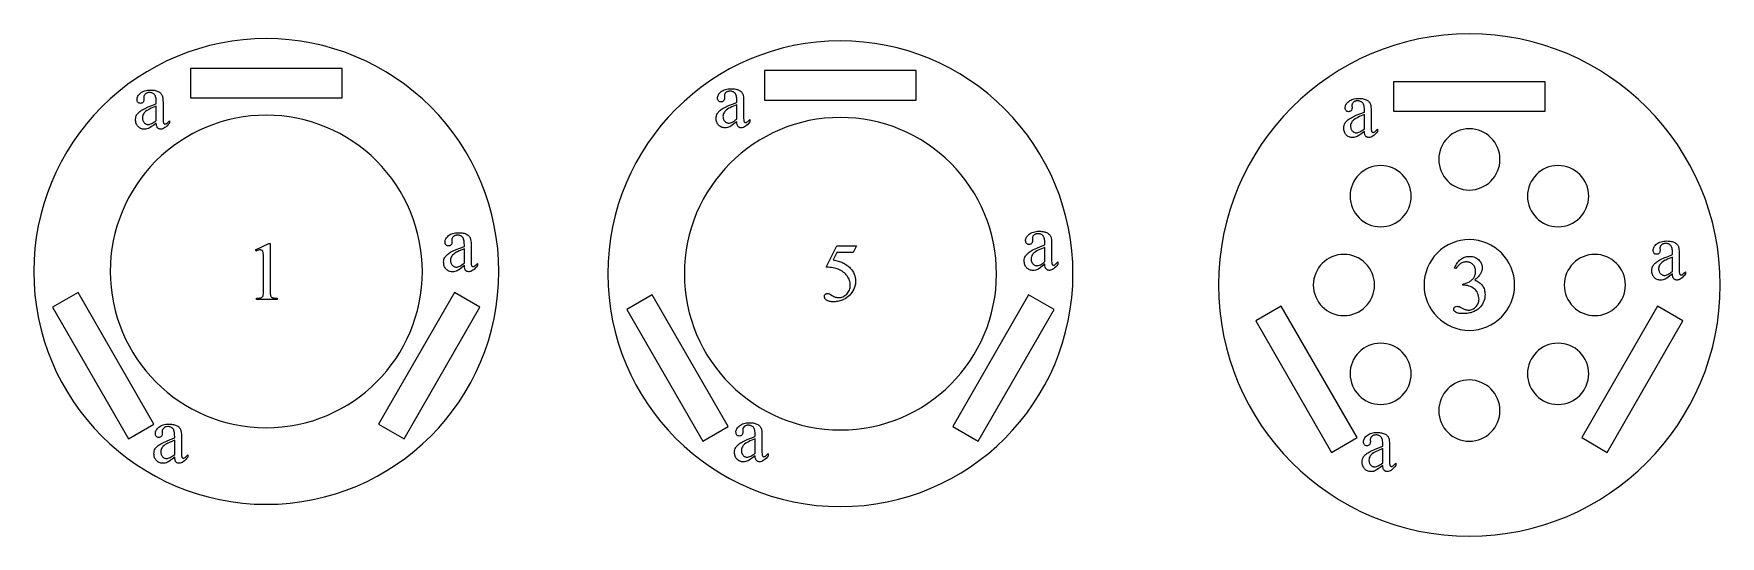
# Model space of a CAD drawing. Extents: x -27 to 581, y 232 to 579.
# Drawn here: x -24.4 to 152, y 231.8 to 284.2 of the extents above; entities that cross this region are included whole.
import ezdxf

# ---------------------------------------------------------------- set-up
doc = ezdxf.new("R2010")
doc.units = 0
doc.header["$MEASUREMENT"] = 0
doc.layers.get('0').update_dxf_attribs({"linetype": 'CONTINUOUS'})

msp = doc.modelspace()

# ---------------------------------------------------------------- linework, layer by layer
at = {"color": 3}
for points in [[(-7.980539, 277.554962), (7.891461, 277.554962), (7.891461, 280.626953), (-7.980539, 280.626953)], [(52.063507, 277.319427), (67.935509, 277.319427), (67.935509, 280.391418), (52.063507, 280.391418)], [(-11.789703, 243.466202), (-19.725704, 257.211731), (-22.386133, 255.675751), (-14.450133, 241.930191)], [(19.636625, 257.211731), (11.700626, 243.466202), (14.361056, 241.930191), (22.297056, 255.675751)], [(48.254345, 243.230652), (40.318344, 256.976196), (37.657913, 255.440216), (45.593914, 241.694656)], [(79.680672, 256.976196), (71.744675, 243.230652), (74.405106, 241.694656), (82.341103, 255.440216)]]:
    msp.add_lwpolyline(points, close=True, dxfattribs=at)
at = {"color": 5}
for points in [[(117.837196, 276.143433), (133.709198, 276.143433), (133.709198, 279.215424), (117.837196, 279.215424)], [(114.02803, 242.054642), (106.092033, 255.800201), (103.431602, 254.264206), (111.367607, 240.518646)], [(145.454361, 255.800201), (137.518356, 242.054642), (140.178787, 240.518646), (148.114792, 254.264206)]]:
    msp.add_lwpolyline(points, close=True, dxfattribs=at)
at = {"color": 18}
for points in [[(-11.543419, 274.913635), (-11.815012, 274.706543), (-12.030852, 274.548309), (-12.190941, 274.438934), (-12.295277, 274.378418), (-12.411826, 274.33194), (-12.532091, 274.298767), (-12.656074, 274.278839), (-12.783772, 274.272217), (-12.882434, 274.27652), (-12.976648, 274.289459), (-13.066417, 274.311035), (-13.151737, 274.341248), (-13.232611, 274.380066), (-13.309038, 274.427521), (-13.381019, 274.483612), (-13.448551, 274.548309), (-13.509779, 274.620056), (-13.562843, 274.697266), (-13.607744, 274.779877), (-13.644481, 274.86795), (-13.673054, 274.961487), (-13.693463, 275.060425), (-13.705709, 275.164856), (-13.70979, 275.274689), (-13.701826, 275.412201), (-13.677932, 275.540161), (-13.638109, 275.658569), (-13.582356, 275.767426), (-13.534801, 275.839111), (-13.479215, 275.909729), (-13.415598, 275.979279), (-13.343949, 276.047791), (-13.264271, 276.115234), (-13.17656, 276.18158), (-13.080819, 276.246887), (-12.977047, 276.311157), (-12.860332, 276.376587), (-12.725764, 276.445496), (-12.403065, 276.593628), (-12.008949, 276.755554), (-11.543419, 276.931335), (-11.543419, 277.084229), (-11.546306, 277.22403), (-11.554967, 277.352386), (-11.569404, 277.46933), (-11.589613, 277.57486), (-11.615598, 277.668976), (-11.647357, 277.751678), (-11.68489, 277.822968), (-11.728197, 277.882813), (-11.777014, 277.933594), (-11.831074, 277.9776), (-11.890377, 278.014832), (-11.954923, 278.045288), (-12.024713, 278.069), (-12.099746, 278.085938), (-12.180022, 278.096069), (-12.265543, 278.099457), (-12.392446, 278.090454), (-12.45072, 278.079163), (-12.505543, 278.063354), (-12.556914, 278.04306), (-12.604835, 278.018219), (-12.649303, 277.988892), (-12.690321, 277.955048), (-12.760941, 277.880188), (-12.788684, 277.840759), (-12.811383, 277.799988), (-12.829038, 277.757935), (-12.841649, 277.714508), (-12.849216, 277.669769), (-12.851737, 277.623718), (-12.843242, 277.37735), (-12.849481, 277.285217), (-12.868197, 277.204254), (-12.899392, 277.13443), (-12.943065, 277.075745), (-12.996826, 277.029297), (-13.058286, 276.996094), (-13.127445, 276.976196), (-13.204304, 276.969543), (-13.279304, 276.97644), (-13.347136, 276.997162), (-13.407799, 277.031677), (-13.461295, 277.079987), (-13.504968, 277.140259), (-13.536162, 277.210632), (-13.554879, 277.291077), (-13.561118, 277.381592), (-13.555277, 277.471985), (-13.537755, 277.560516), (-13.508552, 277.647217), (-13.467667, 277.732025), (-13.4151, 277.815002), (-13.350852, 277.896118), (-13.274923, 277.975342), (-13.187312, 278.052734), (-13.089149, 278.12442), (-12.981561, 278.186554), (-12.864547, 278.239105), (-12.738109, 278.282104), (-12.602246, 278.315582), (-12.456959, 278.339478), (-12.302246, 278.35379), (-12.138109, 278.358582), (-12.011472, 278.355865), (-11.890676, 278.347687), (-11.77572, 278.334106), (-11.666604, 278.315033), (-11.563331, 278.290558), (-11.465897, 278.26062), (-11.374304, 278.22525), (-11.288551, 278.184418), (-11.227954, 278.14917), (-11.171472, 278.109283), (-11.119104, 278.064758), (-11.070852, 278.015564), (-11.026715, 277.961731), (-10.986693, 277.903259), (-10.950786, 277.840149), (-10.918994, 277.7724), (-10.901073, 277.720764), (-10.885543, 277.657166), (-10.861649, 277.494141), (-10.847313, 277.283356), (-10.842534, 277.02478), (-10.842534, 275.703705), (-10.837224, 275.255035), (-10.830586, 275.111542), (-10.821295, 275.021942), (-10.808949, 274.964478), (-10.793153, 274.917358), (-10.773906, 274.880554), (-10.751206, 274.854156), (-10.725852, 274.835571), (-10.69864, 274.822296), (-10.669569, 274.814331), (-10.638639, 274.811676), (-10.574924, 274.819122), (-10.519702, 274.841431), (-10.464746, 274.8815), (-10.389082, 274.946533), (-10.175632, 275.151489), (-10.175632, 274.913635), (-10.293905, 274.764282), (-10.410852, 274.634857), (-10.526472, 274.52536), (-10.640764, 274.43573), (-10.753729, 274.366058), (-10.865366, 274.316284), (-10.975676, 274.286407), (-11.030333, 274.278931), (-11.084658, 274.276459), (-11.183418, 274.285492), (-11.228817, 274.296753), (-11.271561, 274.312561), (-11.311648, 274.332886), (-11.349082, 274.357697), (-11.383862, 274.387024), (-11.415985, 274.420898), (-11.444923, 274.460175), (-11.470144, 274.505829), (-11.491649, 274.557861), (-11.509437, 274.616272), (-11.533861, 274.752197)], [(49.17001, 275.058014), (48.898418, 274.850952), (48.682575, 274.692719), (48.522488, 274.583344), (48.418152, 274.522797), (48.301601, 274.476349), (48.181335, 274.443146), (48.057354, 274.423248), (47.929657, 274.416626), (47.830994, 274.420929), (47.736778, 274.433868), (47.647011, 274.455444), (47.561691, 274.485626), (47.480816, 274.524475), (47.404388, 274.571899), (47.332409, 274.627991), (47.264877, 274.692719), (47.203648, 274.764465), (47.150585, 274.841644), (47.105682, 274.924286), (47.068947, 275.01236), (47.040375, 275.105896), (47.019966, 275.204834), (47.007721, 275.309235), (47.003639, 275.419067), (47.0116, 275.55661), (47.035496, 275.68457), (47.075317, 275.802979), (47.131073, 275.911835), (47.178627, 275.983521), (47.234215, 276.054138), (47.297829, 276.123688), (47.36948, 276.1922), (47.449158, 276.259613), (47.536869, 276.325989), (47.63261, 276.391296), (47.736382, 276.455536), (47.853096, 276.520996), (47.987663, 276.589874), (48.310364, 276.738037), (48.704479, 276.899963), (49.17001, 277.075714), (49.17001, 277.228638), (49.167122, 277.368408), (49.158463, 277.496796), (49.144024, 277.613739), (49.123814, 277.719269), (49.097832, 277.813385), (49.066071, 277.896088), (49.028538, 277.967346), (48.985229, 278.027222), (48.936413, 278.078003), (48.882355, 278.122009), (48.823051, 278.159241), (48.758507, 278.189697), (48.688717, 278.213409), (48.613682, 278.230316), (48.533405, 278.240479), (48.447887, 278.243866), (48.320984, 278.234833), (48.262707, 278.223572), (48.207886, 278.207764), (48.156513, 278.187439), (48.108593, 278.162628), (48.064125, 278.133301), (48.023106, 278.099426), (47.952488, 278.024567), (47.924744, 277.985138), (47.902046, 277.944397), (47.884392, 277.902313), (47.87178, 277.858917), (47.864212, 277.814178), (47.861691, 277.768127), (47.870186, 277.521729), (47.863949, 277.429626), (47.84523, 277.348633), (47.814037, 277.278809), (47.770363, 277.220154), (47.716602, 277.173706), (47.655144, 277.140503), (47.585983, 277.120605), (47.509125, 277.113953), (47.434124, 277.12085), (47.366291, 277.141571), (47.30563, 277.176086), (47.252132, 277.224396), (47.208462, 277.284668), (47.177265, 277.355011), (47.15855, 277.435455), (47.152309, 277.526001), (47.15815, 277.616394), (47.175674, 277.704926), (47.204876, 277.791626), (47.245762, 277.876434), (47.298328, 277.959412), (47.362576, 278.040497), (47.438503, 278.119751), (47.526115, 278.197144), (47.624279, 278.268829), (47.731869, 278.330933), (47.848881, 278.383514), (47.975319, 278.426514), (48.111183, 278.459961), (48.25647, 278.483856), (48.411182, 278.498199), (48.575317, 278.502991), (48.701958, 278.500244), (48.822754, 278.492096), (48.93771, 278.478485), (49.046825, 278.459442), (49.150097, 278.434937), (49.247532, 278.405029), (49.339123, 278.369629), (49.424877, 278.328827), (49.485474, 278.293579), (49.541958, 278.253693), (49.594322, 278.209167), (49.642574, 278.159973), (49.686714, 278.10614), (49.726734, 278.047668), (49.762642, 277.984558), (49.794434, 277.916779), (49.812355, 277.865143), (49.827885, 277.801575), (49.85178, 277.63855), (49.866116, 277.427765), (49.870895, 277.169189), (49.870895, 275.848114), (49.876205, 275.399445), (49.882843, 275.255951), (49.892132, 275.166351), (49.90448, 275.108856), (49.920277, 275.061737), (49.939522, 275.024963), (49.962223, 274.998566), (49.987576, 274.97998), (50.01479, 274.966705), (50.043858, 274.95874), (50.074787, 274.956085), (50.138504, 274.963501), (50.193726, 274.985809), (50.24868, 275.025909), (50.324345, 275.090942), (50.537796, 275.295898), (50.537796, 275.058014), (50.419521, 274.908691), (50.302574, 274.779266), (50.186954, 274.669739), (50.072666, 274.580139), (49.959702, 274.510468), (49.848064, 274.460693), (49.737751, 274.430817), (49.683094, 274.42334), (49.628769, 274.420837), (49.53001, 274.429871), (49.484612, 274.441162), (49.441868, 274.45697), (49.401779, 274.477264), (49.364346, 274.502106), (49.329567, 274.531433), (49.297443, 274.565277), (49.268505, 274.604584), (49.243282, 274.650238), (49.221779, 274.702271), (49.203991, 274.760681), (49.179565, 274.896606)], [(114.801834, 274.043854), (114.530243, 273.836761), (114.3144, 273.678528), (114.154312, 273.569153), (114.049973, 273.508606), (113.933426, 273.462158), (113.813164, 273.428986), (113.689178, 273.409058), (113.561478, 273.402435), (113.462822, 273.406738), (113.368607, 273.419678), (113.278839, 273.441254), (113.19352, 273.471466), (113.11264, 273.510284), (113.036217, 273.557739), (112.964233, 273.613831), (112.896706, 273.678528), (112.835472, 273.750275), (112.78241, 273.827484), (112.737511, 273.910095), (112.700775, 273.998169), (112.672203, 274.091705), (112.651787, 274.190674), (112.639542, 274.295044), (112.63546, 274.404907), (112.643425, 274.542419), (112.66732, 274.67041), (112.707146, 274.788818), (112.762894, 274.897644), (112.810455, 274.96933), (112.866035, 275.039948), (112.929657, 275.109497), (113.001305, 275.178009), (113.080986, 275.245422), (113.168694, 275.311798), (113.264435, 275.377136), (113.36821, 275.441376), (113.484924, 275.506805), (113.619492, 275.575714), (113.942192, 275.723846), (114.336304, 275.885803), (114.801834, 276.061554), (114.801834, 276.214478), (114.79895, 276.354248), (114.790283, 276.482605), (114.775848, 276.599548), (114.755638, 276.705078), (114.729652, 276.799194), (114.697899, 276.881897), (114.660362, 276.953186), (114.617058, 277.013062), (114.568237, 277.063812), (114.514183, 277.107819), (114.45488, 277.145081), (114.390327, 277.175537), (114.320541, 277.199219), (114.245506, 277.216156), (114.16523, 277.226318), (114.079712, 277.229675), (113.952805, 277.220642), (113.894531, 277.209381), (113.839714, 277.193573), (113.788338, 277.173279), (113.740417, 277.148438), (113.695953, 277.11911), (113.65493, 277.085266), (113.584312, 277.010376), (113.556572, 276.970978), (113.533867, 276.930206), (113.516212, 276.888123), (113.503601, 276.844727), (113.49604, 276.799988), (113.493515, 276.753937), (113.502014, 276.507568), (113.495773, 276.415436), (113.477058, 276.334473), (113.445862, 276.264648), (113.402191, 276.205963), (113.348427, 276.159515), (113.286964, 276.126312), (113.217812, 276.106415), (113.140953, 276.099792), (113.065948, 276.106689), (112.998116, 276.12738), (112.937454, 276.161896), (112.883957, 276.210205), (112.840286, 276.270477), (112.80909, 276.34082), (112.790375, 276.421265), (112.784134, 276.51181), (112.789978, 276.602203), (112.807495, 276.690735), (112.8367, 276.777435), (112.877586, 276.862244), (112.930153, 276.945221), (112.9944, 277.026306), (113.070328, 277.10556), (113.157944, 277.182953), (113.256104, 277.254639), (113.363693, 277.316772), (113.480705, 277.369324), (113.607147, 277.412354), (113.743004, 277.445801), (113.888298, 277.469696), (114.043007, 277.484009), (114.207146, 277.4888), (114.333778, 277.486084), (114.454575, 277.477905), (114.569534, 277.464294), (114.67865, 277.445251), (114.781921, 277.420776), (114.879356, 277.390839), (114.970947, 277.355469), (115.056702, 277.314636), (115.117302, 277.279388), (115.173782, 277.239502), (115.226151, 277.194977), (115.274399, 277.145782), (115.318535, 277.09198), (115.358559, 277.033508), (115.39447, 276.970367), (115.426262, 276.902588), (115.444183, 276.850952), (115.459709, 276.787384), (115.483604, 276.62439), (115.49794, 276.413574), (115.502716, 276.154999), (115.502716, 274.833923), (115.508026, 274.385254), (115.514664, 274.24176), (115.523956, 274.152161), (115.536301, 274.094696), (115.552101, 274.047546), (115.57135, 274.010803), (115.594048, 273.984375), (115.6194, 273.96579), (115.646614, 273.952515), (115.675682, 273.94455), (115.706612, 273.941895), (115.770332, 273.949341), (115.825554, 273.971619), (115.880508, 274.011719), (115.956169, 274.076782), (116.169624, 274.281738), (116.169624, 274.043854), (116.051346, 273.894501), (115.934402, 273.765076), (115.818779, 273.655579), (115.704491, 273.565979), (115.591522, 273.496277), (115.479889, 273.446503), (115.369576, 273.416626), (115.314919, 273.40918), (115.260597, 273.406677), (115.161835, 273.41571), (115.11644, 273.427002), (115.073692, 273.44278), (115.033607, 273.463074), (114.99617, 273.487915), (114.961395, 273.517242), (114.929268, 273.551086), (114.90033, 273.590393), (114.875107, 273.636047), (114.853607, 273.68811), (114.835815, 273.74649), (114.811394, 273.882446)], [(-11.543419, 275.189728), (-11.543419, 276.672211), (-12.071206, 276.454498), (-12.249879, 276.373535), (-12.371737, 276.311157), (-12.527578, 276.216644), (-12.659525, 276.119995), (-12.767578, 276.02124), (-12.812644, 275.971069), (-12.851737, 275.920349), (-12.914923, 275.81601), (-12.960056, 275.706909), (-12.987136, 275.593018), (-12.996162, 275.474335), (-12.993308, 275.399506), (-12.984746, 275.327911), (-12.970476, 275.259583), (-12.950499, 275.194519), (-12.924812, 275.13269), (-12.893418, 275.074097), (-12.856317, 275.018799), (-12.813507, 274.966736), (-12.76698, 274.919434), (-12.718728, 274.878448), (-12.668751, 274.84375), (-12.617047, 274.815399), (-12.563618, 274.793335), (-12.508463, 274.777557), (-12.451582, 274.768097), (-12.392976, 274.764954), (-12.309082, 274.771606), (-12.218817, 274.791504), (-12.12218, 274.824677), (-12.019171, 274.871155), (-11.90979, 274.930878), (-11.794038, 275.003906), (-11.671914, 275.090179)], [(49.17001, 275.334137), (49.17001, 276.816589), (48.642223, 276.598907), (48.463551, 276.517944), (48.34169, 276.455536), (48.185852, 276.361023), (48.053902, 276.264404), (47.94585, 276.165649), (47.900784, 276.115448), (47.861691, 276.064758), (47.798504, 275.960419), (47.753372, 275.851288), (47.726292, 275.737396), (47.717266, 275.618713), (47.720119, 275.543884), (47.728683, 275.472321), (47.74295, 275.403992), (47.762928, 275.338898), (47.788616, 275.2771), (47.820011, 275.218506), (47.857113, 275.163208), (47.899921, 275.111115), (47.946449, 275.063843), (47.994701, 275.022858), (48.044678, 274.988159), (48.096382, 274.959778), (48.149811, 274.937744), (48.204964, 274.921967), (48.261845, 274.912506), (48.320454, 274.909363), (48.404346, 274.915985), (48.49461, 274.935913), (48.591248, 274.969086), (48.694256, 275.015564), (48.803638, 275.075287), (48.919392, 275.148285), (49.041515, 275.234558)], [(114.801834, 274.319946), (114.801834, 275.802429), (114.274048, 275.584717), (114.095375, 275.503754), (113.973518, 275.441376), (113.817673, 275.346863), (113.68573, 275.250214), (113.577675, 275.151459), (113.532608, 275.101288), (113.493515, 275.050568), (113.430328, 274.946228), (113.385201, 274.837128), (113.358116, 274.723236), (113.349091, 274.604553), (113.351944, 274.529724), (113.360504, 274.45813), (113.374779, 274.389801), (113.394753, 274.324738), (113.420441, 274.262909), (113.451836, 274.204346), (113.488937, 274.149017), (113.531746, 274.096924), (113.57827, 274.049652), (113.626526, 274.008667), (113.676506, 273.973999), (113.728203, 273.945618), (113.781639, 273.923553), (113.836792, 273.907776), (113.893669, 273.898315), (113.952278, 273.895172), (114.036171, 273.901794), (114.126434, 273.921722), (114.223076, 273.954895), (114.32608, 274.001373), (114.435463, 274.061096), (114.551216, 274.134094), (114.67334, 274.220398)], [(20.669893, 260.020325), (20.3983, 259.813232), (20.182459, 259.655029), (20.022371, 259.545624), (19.918036, 259.485107), (19.801487, 259.43866), (19.681221, 259.405457), (19.557238, 259.385559), (19.429539, 259.378906), (19.330877, 259.38324), (19.236664, 259.396179), (19.146896, 259.417725), (19.061575, 259.447937), (18.980701, 259.486755), (18.904274, 259.53421), (18.832294, 259.590302), (18.764761, 259.655029), (18.703533, 259.726746), (18.650469, 259.803955), (18.605568, 259.886597), (18.568832, 259.97467), (18.540258, 260.068176), (18.51985, 260.167114), (18.507603, 260.271545), (18.503521, 260.381378), (18.511486, 260.518921), (18.535379, 260.646851), (18.575203, 260.765259), (18.630955, 260.874146), (18.678511, 260.945801), (18.734097, 261.016418), (18.797714, 261.085999), (18.869362, 261.15448), (18.949041, 261.221924), (19.036753, 261.288269), (19.132492, 261.353577), (19.236265, 261.417847), (19.35298, 261.483276), (19.487549, 261.552185), (19.810247, 261.700317), (20.204363, 261.862274), (20.669893, 262.038025), (20.669893, 262.190918), (20.667006, 262.330719), (20.658344, 262.459076), (20.643909, 262.57605), (20.623699, 262.68158), (20.597713, 262.775696), (20.565956, 262.858368), (20.528421, 262.929657), (20.485115, 262.989502), (20.436298, 263.040283), (20.382238, 263.08429), (20.322935, 263.121521), (20.258389, 263.152008), (20.188599, 263.17569), (20.113565, 263.192627), (20.033289, 263.202759), (19.947769, 263.206177), (19.820868, 263.197144), (19.762592, 263.185852), (19.707769, 263.170044), (19.656399, 263.14975), (19.608477, 263.124939), (19.564009, 263.095581), (19.522991, 263.061737), (19.452372, 262.986877), (19.424627, 262.947449), (19.401928, 262.906677), (19.384274, 262.864624), (19.371664, 262.821228), (19.364098, 262.776489), (19.361574, 262.730408), (19.37007, 262.484039), (19.363831, 262.391907), (19.345114, 262.310944), (19.313919, 262.241119), (19.270247, 262.182434), (19.216486, 262.135986), (19.155025, 262.102783), (19.085867, 262.082886), (19.009008, 262.076233), (18.934008, 262.08313), (18.866177, 262.103882), (18.805513, 262.138367), (18.752018, 262.186707), (18.708345, 262.246948), (18.677151, 262.317322), (18.658434, 262.397766), (18.652195, 262.488281), (18.658035, 262.578674), (18.675558, 262.667236), (18.704762, 262.753906), (18.745646, 262.838745), (18.798212, 262.921692), (18.862459, 263.002808), (18.938389, 263.082031), (19.025999, 263.159424), (19.124163, 263.23111), (19.231752, 263.293243), (19.348764, 263.345825), (19.475203, 263.388794), (19.611067, 263.422272), (19.756353, 263.446167), (19.911066, 263.46051), (20.075203, 263.465271), (20.201839, 263.462555), (20.322638, 263.454407), (20.437593, 263.440796), (20.546707, 263.421753), (20.649982, 263.397247), (20.747416, 263.36731), (20.839008, 263.33194), (20.924761, 263.291138), (20.985357, 263.255859), (21.04184, 263.216003), (21.094208, 263.171448), (21.14246, 263.122253), (21.186598, 263.06842), (21.22662, 263.009949), (21.262526, 262.946838), (21.294319, 262.879089), (21.312239, 262.827454), (21.32777, 262.763855), (21.351664, 262.60083), (21.365999, 262.390076), (21.370779, 262.13147), (21.370779, 260.810425), (21.376087, 260.361755), (21.382725, 260.218262), (21.392017, 260.128632), (21.404362, 260.071167), (21.420158, 260.024048), (21.439407, 259.987274), (21.462107, 259.960846), (21.487459, 259.942261), (21.514671, 259.928986), (21.543743, 259.921021), (21.574673, 259.918396), (21.63839, 259.925812), (21.693611, 259.94812), (21.748566, 259.98819), (21.82423, 260.053223), (22.037682, 260.258179), (22.037682, 260.020325), (21.919407, 259.870972), (21.80246, 259.741577), (21.68684, 259.63205), (21.572548, 259.54245), (21.459583, 259.472748), (21.347946, 259.422974), (21.237637, 259.393127), (21.18298, 259.38562), (21.128654, 259.383148), (21.029894, 259.392181), (20.984495, 259.403442), (20.941751, 259.41925), (20.901663, 259.439575), (20.864229, 259.464386), (20.829451, 259.493713), (20.797327, 259.527588), (20.768389, 259.566864), (20.743168, 259.612549), (20.721663, 259.664551), (20.703876, 259.722961), (20.679451, 259.858887)], [(81.383324, 260.164734), (81.111725, 259.957642), (80.895889, 259.799408), (80.735802, 259.690033), (80.631462, 259.629517), (80.514915, 259.583038), (80.394646, 259.549866), (80.270668, 259.529938), (80.142967, 259.523315), (80.044304, 259.527618), (79.950089, 259.540558), (79.860321, 259.562134), (79.775002, 259.592346), (79.69413, 259.631165), (79.617699, 259.678619), (79.545723, 259.73468), (79.478188, 259.799408), (79.416962, 259.871155), (79.363899, 259.948364), (79.318993, 260.030975), (79.282257, 260.119049), (79.253685, 260.212585), (79.233276, 260.311523), (79.221031, 260.415955), (79.216949, 260.525787), (79.224915, 260.6633), (79.24881, 260.79126), (79.288628, 260.909668), (79.344383, 261.018524), (79.391937, 261.09021), (79.447525, 261.160828), (79.511139, 261.230377), (79.582794, 261.298889), (79.662468, 261.366333), (79.750183, 261.432678), (79.845924, 261.497986), (79.949692, 261.562256), (80.066406, 261.627686), (80.200974, 261.696594), (80.523674, 261.844727), (80.917793, 262.006653), (81.383324, 262.182434), (81.383324, 262.335327), (81.380432, 262.475098), (81.371773, 262.603485), (81.357338, 262.720428), (81.337128, 262.825958), (81.311142, 262.920074), (81.279381, 263.002777), (81.241852, 263.074036), (81.19854, 263.133911), (81.149727, 263.184692), (81.095665, 263.228699), (81.036362, 263.26593), (80.971817, 263.296387), (80.902031, 263.320099), (80.826996, 263.337036), (80.746719, 263.347168), (80.661194, 263.350555), (80.534294, 263.341553), (80.476021, 263.330261), (80.421196, 263.314453), (80.369827, 263.294128), (80.321907, 263.269318), (80.277435, 263.23999), (80.23642, 263.206116), (80.165802, 263.131287), (80.138054, 263.091858), (80.115356, 263.051086), (80.097702, 263.009033), (80.085091, 262.965607), (80.077522, 262.920868), (80.075005, 262.874817), (80.083496, 262.628418), (80.077263, 262.536316), (80.05854, 262.455322), (80.027351, 262.385498), (79.983673, 262.326843), (79.929916, 262.280396), (79.868454, 262.247192), (79.799294, 262.227295), (79.722435, 262.220642), (79.647438, 262.227539), (79.579605, 262.24826), (79.518944, 262.282776), (79.465446, 262.331085), (79.421776, 262.391357), (79.390579, 262.461731), (79.371864, 262.542175), (79.365623, 262.63269), (79.37146, 262.723083), (79.388985, 262.811646), (79.41819, 262.898315), (79.459076, 262.983124), (79.511642, 263.066101), (79.57589, 263.147217), (79.651817, 263.22644), (79.739426, 263.303833), (79.837593, 263.375519), (79.945183, 263.437622), (80.062195, 263.490204), (80.188629, 263.533203), (80.324493, 263.56665), (80.46978, 263.590576), (80.624496, 263.604919), (80.788628, 263.60968), (80.915268, 263.606934), (81.036064, 263.598785), (81.151024, 263.585205), (81.260139, 263.566132), (81.363411, 263.541626), (81.460846, 263.511719), (81.552437, 263.476318), (81.638191, 263.435516), (81.698784, 263.400269), (81.755272, 263.360382), (81.807632, 263.315857), (81.855888, 263.266663), (81.900024, 263.21283), (81.940048, 263.154358), (81.975952, 263.091248), (82.007744, 263.023499), (82.025665, 262.971863), (82.041199, 262.908264), (82.065094, 262.745239), (82.07943, 262.534454), (82.084206, 262.275879), (82.084206, 260.954803), (82.089516, 260.506134), (82.096153, 260.36264), (82.105446, 260.273041), (82.11779, 260.215576), (82.133591, 260.168457), (82.152832, 260.131653), (82.175537, 260.105255), (82.20089, 260.08667), (82.228104, 260.073395), (82.257172, 260.06543), (82.288101, 260.062775), (82.351814, 260.07019), (82.407036, 260.092529), (82.46199, 260.132599), (82.537659, 260.197632), (82.751106, 260.402588), (82.751106, 260.164734), (82.632835, 260.015381), (82.515884, 259.885956), (82.400269, 259.776428), (82.28598, 259.686829), (82.173012, 259.617157), (82.061371, 259.567383), (81.951065, 259.537506), (81.896408, 259.530029), (81.842079, 259.527557), (81.743324, 259.53656), (81.697922, 259.547852), (81.655182, 259.56366), (81.615089, 259.583984), (81.57766, 259.608795), (81.542877, 259.638123), (81.510757, 259.671997), (81.481819, 259.711273), (81.456596, 259.756927), (81.435089, 259.80896), (81.417305, 259.867371), (81.392876, 260.003296)], [(-1.178698, 261.666565), (0.223072, 262.350464), (0.363249, 262.350464), (0.363249, 257.486725), (0.365771, 257.267426), (0.373337, 257.093811), (0.385948, 256.96582), (0.403603, 256.883545), (0.429222, 256.827515), (0.465727, 256.778412), (0.513116, 256.736206), (0.57139, 256.700867), (0.651567, 256.672485), (0.764665, 256.65097), (0.910682, 256.636353), (1.089621, 256.628662), (1.089621, 256.471497), (-1.076751, 256.471497), (-1.076751, 256.628662), (-0.89091, 256.63623), (-0.741176, 256.650452), (-0.627548, 256.671265), (-0.550025, 256.698761), (-0.49507, 256.732208), (-0.449141, 256.770966), (-0.412238, 256.815063), (-0.384362, 256.864441), (-0.363919, 256.942322), (-0.349318, 257.072021), (-0.340556, 257.253479), (-0.337636, 257.486725), (-0.337636, 260.5961), (-0.340291, 260.882294), (-0.348256, 261.112213), (-0.36153, 261.285828), (-0.380114, 261.403198), (-0.398034, 261.466614), (-0.422061, 261.521057), (-0.452194, 261.566467), (-0.488433, 261.602844), (-0.529716, 261.630707), (-0.574981, 261.650635), (-0.624229, 261.662567), (-0.677459, 261.666565), (-0.763742, 261.658325), (-0.865424, 261.633606), (-0.982503, 261.592468), (-1.114981, 261.534851)], [(20.669893, 260.296448), (20.669893, 261.7789), (20.142105, 261.561218), (19.963432, 261.480225), (19.841576, 261.417847), (19.685734, 261.323334), (19.553787, 261.226685), (19.445734, 261.12793), (19.400667, 261.077759), (19.361574, 261.027039), (19.298389, 260.922729), (19.253256, 260.813599), (19.226177, 260.699707), (19.21715, 260.581024), (19.220003, 260.506195), (19.228565, 260.434631), (19.242836, 260.366272), (19.262814, 260.301208), (19.2885, 260.23938), (19.319893, 260.180786), (19.356995, 260.125488), (19.399805, 260.073425), (19.446331, 260.026123), (19.494583, 259.985138), (19.544561, 259.95047), (19.596266, 259.922089), (19.649694, 259.900024), (19.704849, 259.884277), (19.76173, 259.874817), (19.820335, 259.871643), (19.90423, 259.878296), (19.994495, 259.898193), (20.091133, 259.931396), (20.194141, 259.977844), (20.303522, 260.037598), (20.419273, 260.110596), (20.541397, 260.196869)], [(61.679508, 262.106415), (61.348179, 261.384277), (59.615082, 261.384277), (59.23703, 260.611206), (59.511147, 260.56189), (59.770657, 260.496765), (59.894939, 260.458282), (60.015572, 260.415863), (60.132549, 260.369476), (60.24588, 260.319153), (60.35556, 260.264893), (60.461586, 260.206665), (60.563965, 260.14447), (60.662693, 260.078369), (60.757771, 260.008301), (60.849197, 259.934265), (60.936974, 259.856293), (61.021099, 259.774353), (61.153511, 259.62677), (61.268269, 259.472778), (61.365372, 259.312439), (61.444817, 259.145691), (61.506611, 258.972595), (61.550747, 258.793152), (61.577229, 258.6073), (61.586056, 258.4151), (61.583168, 258.302521), (61.574509, 258.192078), (61.560074, 258.08374), (61.539864, 257.977539), (61.513878, 257.873474), (61.482121, 257.771545), (61.444584, 257.671722), (61.401279, 257.574036), (61.302914, 257.387909), (61.192604, 257.216125), (61.070347, 257.058716), (60.936146, 256.915619), (60.791985, 256.786316), (60.639862, 256.670288), (60.479774, 256.567566), (60.311722, 256.478088), (60.189198, 256.42334), (60.06588, 256.375885), (59.941765, 256.335724), (59.816853, 256.302856), (59.691147, 256.277313), (59.56464, 256.259064), (59.43734, 256.248108), (59.309242, 256.244446), (59.184097, 256.247223), (59.067783, 256.255493), (58.960293, 256.269257), (58.861633, 256.288513), (58.771797, 256.313324), (58.690792, 256.343628), (58.61861, 256.379425), (58.55526, 256.420746), (58.500008, 256.465393), (58.452118, 256.511139), (58.411598, 256.558044), (58.378445, 256.606079), (58.352661, 256.655212), (58.334244, 256.705475), (58.323193, 256.756897), (58.319508, 256.809418), (58.325615, 256.867157), (58.343933, 256.921448), (58.374462, 256.97229), (58.417206, 257.019684), (58.469242, 257.059631), (58.527649, 257.088196), (58.59243, 257.105286), (58.663578, 257.111023), (58.76712, 257.102539), (58.813713, 257.091919), (58.856853, 257.077026), (58.968887, 257.016479), (59.139332, 256.902893), (59.219109, 256.851105), (59.299152, 256.806213), (59.379463, 256.76825), (59.460037, 256.737213), (59.540878, 256.713043), (59.621986, 256.695801), (59.703358, 256.685425), (59.784996, 256.682007), (59.907352, 256.687866), (60.025925, 256.705475), (60.140713, 256.734863), (60.25172, 256.77597), (60.358944, 256.828827), (60.462383, 256.893433), (60.562042, 256.969788), (60.657913, 257.057922), (60.746025, 257.154449), (60.822384, 257.256104), (60.886997, 257.362854), (60.939861, 257.474731), (60.98098, 257.591705), (61.010349, 257.713806), (61.027969, 257.841003), (61.033844, 257.973328), (61.028603, 258.102844), (61.012871, 258.230164), (60.986652, 258.355316), (60.949951, 258.478271), (60.90276, 258.59903), (60.845081, 258.71759), (60.77692, 258.833984), (60.698269, 258.948181), (60.610394, 259.058044), (60.514553, 259.161499), (60.410748, 259.258484), (60.298977, 259.34906), (60.179241, 259.433197), (60.051544, 259.510864), (59.915878, 259.582123), (59.772251, 259.646942), (59.651257, 259.6922), (59.519772, 259.732422), (59.377804, 259.767609), (59.225349, 259.797729), (59.062405, 259.822815), (58.888977, 259.842865), (58.705063, 259.857849), (58.510658, 259.867828), (59.615082, 262.106415)], [(81.383324, 260.440826), (81.383324, 261.923309), (80.855537, 261.705627), (80.676865, 261.624634), (80.555, 261.562256), (80.399162, 261.467712), (80.267212, 261.371094), (80.159164, 261.272339), (80.114098, 261.222168), (80.075005, 261.171448), (80.011818, 261.067108), (79.966682, 260.958008), (79.939606, 260.844116), (79.93058, 260.725433), (79.933434, 260.650574), (79.941994, 260.57901), (79.956261, 260.510681), (79.976242, 260.445618), (80.00193, 260.383789), (80.033325, 260.325195), (80.070427, 260.269897), (80.113235, 260.217834), (80.15976, 260.170532), (80.208015, 260.129547), (80.257988, 260.094849), (80.309692, 260.066467), (80.363121, 260.044434), (80.418274, 260.028656), (80.475159, 260.019196), (80.533768, 260.016052), (80.617661, 260.022705), (80.707924, 260.042603), (80.804558, 260.075775), (80.90757, 260.122253), (81.016953, 260.181976), (81.132706, 260.255005), (81.254829, 260.341248)], [(147.015152, 259.150543), (146.743561, 258.943481), (146.52771, 258.785217), (146.36763, 258.675842), (146.26329, 258.615326), (146.146744, 258.568848), (146.026474, 258.535675), (145.902496, 258.515747), (145.774796, 258.509125), (145.676132, 258.513428), (145.581909, 258.526367), (145.492142, 258.547974), (145.40683, 258.578156), (145.325958, 258.616974), (145.249527, 258.664429), (145.177551, 258.72052), (145.110016, 258.785217), (145.048782, 258.856995), (144.995728, 258.934174), (144.950821, 259.016785), (144.914078, 259.104858), (144.885513, 259.198395), (144.865097, 259.297363), (144.852859, 259.401764), (144.84877, 259.511597), (144.856735, 259.649109), (144.88063, 259.7771), (144.920456, 259.895508), (144.976212, 260.004333), (145.023758, 260.07605), (145.079346, 260.146667), (145.142975, 260.216187), (145.214615, 260.284698), (145.294296, 260.352112), (145.382004, 260.418518), (145.477753, 260.483826), (145.581512, 260.548065), (145.698227, 260.613525), (145.832794, 260.682404), (146.155502, 260.830536), (146.549622, 260.992493), (147.015152, 261.168243), (147.015152, 261.321167), (147.012253, 261.460938), (147.003601, 261.589294), (146.989166, 261.706238), (146.968948, 261.811768), (146.942963, 261.905884), (146.911209, 261.988586), (146.873672, 262.059875), (146.830368, 262.119751), (146.781555, 262.170532), (146.727493, 262.214539), (146.668182, 262.25177), (146.603638, 262.282227), (146.533859, 262.305908), (146.458817, 262.322845), (146.37854, 262.333008), (146.29303, 262.336365), (146.166122, 262.327362), (146.107849, 262.316071), (146.053024, 262.300293), (146.001648, 262.279968), (145.953735, 262.255127), (145.909256, 262.2258), (145.86824, 262.191956), (145.797623, 262.117096), (145.769882, 262.077667), (145.747177, 262.036926), (145.729523, 261.994812), (145.716919, 261.951416), (145.709351, 261.906677), (145.706833, 261.860626), (145.715317, 261.614258), (145.709091, 261.522156), (145.690369, 261.441162), (145.65918, 261.371338), (145.615494, 261.312683), (145.561737, 261.266205), (145.500275, 261.233032), (145.431122, 261.213104), (145.354263, 261.206482), (145.279266, 261.213379), (145.211426, 261.23407), (145.150772, 261.268616), (145.097275, 261.316895), (145.053604, 261.377197), (145.0224, 261.44751), (145.003693, 261.527954), (144.997452, 261.6185), (145.003281, 261.708923), (145.020813, 261.797424), (145.050018, 261.884125), (145.090897, 261.968933), (145.143463, 262.05191), (145.207718, 262.133026), (145.283646, 262.21228), (145.371246, 262.289673), (145.469421, 262.361328), (145.577011, 262.423462), (145.694016, 262.476013), (145.82045, 262.519043), (145.956314, 262.55249), (146.101608, 262.576385), (146.256317, 262.590698), (146.420456, 262.59549), (146.547089, 262.592773), (146.667892, 262.584595), (146.782852, 262.570984), (146.891968, 262.551941), (146.995239, 262.527466), (147.092667, 262.497528), (147.184265, 262.462158), (147.27002, 262.421326), (147.330612, 262.386108), (147.3871, 262.346191), (147.439468, 262.301666), (147.487717, 262.252502), (147.531845, 262.198669), (147.571869, 262.140198), (147.607773, 262.077087), (147.639572, 262.009308), (147.657486, 261.957672), (147.673019, 261.894073), (147.696915, 261.731079), (147.711258, 261.520264), (147.716034, 261.261688), (147.716034, 259.940613), (147.721344, 259.491943), (147.727982, 259.34845), (147.737274, 259.25885), (147.749619, 259.201385), (147.765411, 259.154236), (147.784653, 259.117493), (147.807358, 259.091064), (147.832718, 259.07251), (147.859924, 259.059204), (147.888992, 259.05127), (147.919922, 259.048584), (147.983643, 259.05603), (148.038864, 259.078308), (148.093826, 259.118408), (148.169479, 259.183472), (148.382935, 259.388428), (148.382935, 259.150543), (148.264664, 259.001221), (148.14772, 258.871765), (148.032089, 258.762268), (147.917801, 258.672668), (147.80484, 258.602966), (147.693207, 258.553192), (147.582886, 258.523315), (147.528229, 258.515869), (147.473907, 258.513367), (147.375153, 258.5224), (147.329742, 258.533691), (147.287003, 258.5495), (147.246918, 258.569794), (147.209488, 258.594604), (147.174698, 258.623962), (147.142578, 258.657776), (147.113647, 258.697083), (147.088425, 258.742737), (147.06691, 258.7948), (147.049133, 258.85321), (147.024704, 258.989136)], [(124.224876, 259.774994), (124.288498, 259.916321), (124.356163, 260.049377), (124.427879, 260.174133), (124.503639, 260.290588), (124.58345, 260.398743), (124.667313, 260.498596), (124.755226, 260.590149), (124.847183, 260.673401), (124.944054, 260.747559), (125.046692, 260.811859), (125.155113, 260.866241), (125.269302, 260.910767), (125.389275, 260.945374), (125.515015, 260.970093), (125.64653, 260.984924), (125.783821, 260.989868), (125.951874, 260.982849), (126.109833, 260.961731), (126.257713, 260.926544), (126.3955, 260.877319), (126.523201, 260.813965), (126.640808, 260.736572), (126.748329, 260.645142), (126.845764, 260.539612), (126.911476, 260.454956), (126.968422, 260.368896), (127.016609, 260.281342), (127.05603, 260.192322), (127.086693, 260.101868), (127.108597, 260.009949), (127.121735, 259.916565), (127.126122, 259.821716), (127.123032, 259.742981), (127.113777, 259.663879), (127.098343, 259.584473), (127.076736, 259.50473), (127.048965, 259.424652), (127.015015, 259.344238), (126.974892, 259.263489), (126.928596, 259.182434), (126.876129, 259.101013), (126.81749, 259.019287), (126.681694, 258.854797), (126.52121, 258.689026), (126.336029, 258.521912), (126.464722, 258.467072), (126.58532, 258.406677), (126.697823, 258.340698), (126.802223, 258.269165), (126.898529, 258.192017), (126.98674, 258.109314), (127.066849, 258.021057), (127.138863, 257.927216), (127.202576, 257.82843), (127.257797, 257.725433), (127.304527, 257.618164), (127.342758, 257.506683), (127.37249, 257.39093), (127.39373, 257.270935), (127.406471, 257.146667), (127.410721, 257.018188), (127.40329, 256.834412), (127.380989, 256.65686), (127.343819, 256.485535), (127.291786, 256.320496), (127.224876, 256.161652), (127.143112, 256.009064), (127.046471, 255.862717), (126.934967, 255.72261), (126.85527, 255.636185), (126.771233, 255.555344), (126.682838, 255.480087), (126.590103, 255.4104), (126.493019, 255.346283), (126.391586, 255.287735), (126.285805, 255.234772), (126.175674, 255.187393), (126.061203, 255.145569), (125.942383, 255.109329), (125.819214, 255.078674), (125.691696, 255.053574), (125.55983, 255.034073), (125.423622, 255.020126), (125.283058, 255.011765), (125.138153, 255.008972), (124.998474, 255.01123), (124.870415, 255.018005), (124.75396, 255.029282), (124.649124, 255.04509), (124.555908, 255.065399), (124.474304, 255.090225), (124.404312, 255.119553), (124.34594, 255.153397), (124.253952, 255.226944), (124.217812, 255.264709), (124.18824, 255.303131), (124.165245, 255.342224), (124.148819, 255.381989), (124.138962, 255.422409), (124.135674, 255.463486), (124.141914, 255.523224), (124.160629, 255.579239), (124.191826, 255.631546), (124.235497, 255.68013), (124.287933, 255.721008), (124.345413, 255.750214), (124.407936, 255.767746), (124.475502, 255.773575), (124.582756, 255.765091), (124.692139, 255.739594), (124.810013, 255.690216), (125.019218, 255.584549), (125.234795, 255.477829), (125.31311, 255.444778), (125.37178, 255.425262), (125.451691, 255.404816), (125.534264, 255.390213), (125.619484, 255.381454), (125.707359, 255.37854), (125.813919, 255.383774), (125.916962, 255.399506), (126.016487, 255.42572), (126.112488, 255.462433), (126.204979, 255.509628), (126.293953, 255.567291), (126.379402, 255.635468), (126.461342, 255.714111), (126.536507, 255.799927), (126.601646, 255.889603), (126.656769, 255.983124), (126.701874, 256.080505), (126.736946, 256.181702), (126.762001, 256.286774), (126.777039, 256.395691), (126.782051, 256.508453), (126.772758, 256.675171), (126.744881, 256.839783), (126.698418, 257.002258), (126.633377, 257.162598), (126.576828, 257.274384), (126.517624, 257.371826), (126.455765, 257.454895), (126.391251, 257.523682), (126.291428, 257.606628), (126.174614, 257.685608), (126.04081, 257.76062), (125.890015, 257.831635), (125.729927, 257.892029), (125.568245, 257.935181), (125.404968, 257.96106), (125.240105, 257.969666), (125.104172, 257.969666), (125.104172, 258.097107), (125.188103, 258.110199), (125.272095, 258.128174), (125.440277, 258.178894), (125.608727, 258.249268), (125.777443, 258.339233), (125.858986, 258.390411), (125.934746, 258.444092), (126.004738, 258.500336), (126.068954, 258.559082), (126.127388, 258.620331), (126.180054, 258.684113), (126.226952, 258.750427), (126.268066, 258.819244), (126.303909, 258.890198), (126.334969, 258.962891), (126.361252, 259.037292), (126.382759, 259.113403), (126.399483, 259.191254), (126.41143, 259.270844), (126.418594, 259.352142), (126.42099, 259.435181), (126.416702, 259.541931), (126.403862, 259.643433), (126.382454, 259.739716), (126.352493, 259.83075), (126.313965, 259.916534), (126.266869, 259.99707), (126.21122, 260.072388), (126.147003, 260.142426), (126.076416, 260.205627), (126.001648, 260.260437), (125.922699, 260.306793), (125.839569, 260.344727), (125.752258, 260.374237), (125.660767, 260.395325), (125.565086, 260.407959), (125.465233, 260.41217), (125.383781, 260.409424), (125.304016, 260.401154), (125.225945, 260.38739), (125.149567, 260.368103), (125.074883, 260.343323), (125.001892, 260.312988), (124.930595, 260.277191), (124.860985, 260.235901), (124.793068, 260.189056), (124.726852, 260.136719), (124.662315, 260.078857), (124.59948, 260.015533), (124.538338, 259.946655), (124.478882, 259.872314), (124.365059, 259.707031)], [(147.015152, 259.426636), (147.015152, 260.909119), (146.487366, 260.691406), (146.308685, 260.610474), (146.186829, 260.548065), (146.030991, 260.453552), (145.899048, 260.356934), (145.790985, 260.258148), (145.745926, 260.207977), (145.706833, 260.157288), (145.643646, 260.052917), (145.598511, 259.943817), (145.571426, 259.829926), (145.562408, 259.711243), (145.565262, 259.636414), (145.573822, 259.564819), (145.588089, 259.496521), (145.608063, 259.431427), (145.633759, 259.369598), (145.665146, 259.311035), (145.702255, 259.255707), (145.745056, 259.203644), (145.79158, 259.156342), (145.839844, 259.115356), (145.889816, 259.080688), (145.941513, 259.052307), (145.994949, 259.030243), (146.05011, 259.014465), (146.106979, 259.005005), (146.165588, 259.001862), (146.249481, 259.008484), (146.339752, 259.028412), (146.436386, 259.061584), (146.539398, 259.108063), (146.648773, 259.167786), (146.764526, 259.240784), (146.886658, 259.327087)], [(-9.623332, 240.02124), (-9.894925, 239.814163), (-10.110765, 239.65593), (-10.270854, 239.546555), (-10.375191, 239.486023), (-10.491739, 239.43956), (-10.612004, 239.406372), (-10.735987, 239.386459), (-10.863686, 239.379822), (-10.962347, 239.38414), (-11.056562, 239.397079), (-11.14633, 239.418655), (-11.23165, 239.448853), (-11.312525, 239.487671), (-11.388951, 239.535126), (-11.460932, 239.591217), (-11.528464, 239.65593), (-11.589693, 239.727676), (-11.642756, 239.804871), (-11.687657, 239.887497), (-11.724394, 239.975571), (-11.752967, 240.069092), (-11.773376, 240.16806), (-11.785622, 240.272461), (-11.789703, 240.382294), (-11.781739, 240.519821), (-11.757845, 240.647781), (-11.718022, 240.76619), (-11.66227, 240.875046), (-11.614715, 240.946732), (-11.559129, 241.017349), (-11.495511, 241.086899), (-11.423863, 241.155396), (-11.344184, 241.222824), (-11.256474, 241.2892), (-11.160732, 241.354507), (-11.05696, 241.418762), (-10.940246, 241.484207), (-10.805677, 241.553101), (-10.482978, 241.701233), (-10.088863, 241.86319), (-9.623332, 242.03894), (-9.623332, 242.191864), (-9.626219, 242.331635), (-9.634881, 242.460007), (-9.649317, 242.57695), (-9.669527, 242.68248), (-9.695511, 242.776596), (-9.72727, 242.859299), (-9.764803, 242.930573), (-9.808111, 242.990448), (-9.856927, 243.041214), (-9.910987, 243.08522), (-9.97029, 243.122452), (-10.034837, 243.152924), (-10.104627, 243.17662), (-10.17966, 243.193542), (-10.259936, 243.20369), (-10.345456, 243.207077), (-10.472359, 243.198059), (-10.530633, 243.186768), (-10.585456, 243.170975), (-10.636827, 243.150665), (-10.684748, 243.125839), (-10.729217, 243.096497), (-10.770235, 243.062653), (-10.840854, 242.987793), (-10.868597, 242.948364), (-10.891296, 242.907608), (-10.908952, 242.865524), (-10.921562, 242.822128), (-10.929129, 242.77739), (-10.93165, 242.731323), (-10.923155, 242.484955), (-10.929394, 242.392838), (-10.948111, 242.311859), (-10.979305, 242.242035), (-11.022978, 242.183365), (-11.076739, 242.136902), (-11.138199, 242.103714), (-11.207358, 242.083801), (-11.284217, 242.077164), (-11.359217, 242.084076), (-11.427049, 242.104782), (-11.487713, 242.139297), (-11.541208, 242.187607), (-11.584881, 242.247879), (-11.616076, 242.318237), (-11.634792, 242.398666), (-11.641031, 242.489197), (-11.63519, 242.579605), (-11.617668, 242.668137), (-11.588465, 242.754822), (-11.54758, 242.839645), (-11.495013, 242.922607), (-11.430765, 243.003723), (-11.354836, 243.082962), (-11.267226, 243.160355), (-11.169062, 243.23204), (-11.061474, 243.294159), (-10.94446, 243.346725), (-10.818023, 243.38974), (-10.682159, 243.423187), (-10.536872, 243.447083), (-10.382159, 243.461411), (-10.218022, 243.466202), (-10.091385, 243.46347), (-9.970589, 243.455307), (-9.855633, 243.441696), (-9.746518, 243.422653), (-9.643244, 243.398163), (-9.54581, 243.368225), (-9.454217, 243.332855), (-9.368464, 243.292038), (-9.307867, 243.25679), (-9.251385, 243.216904), (-9.199018, 243.172363), (-9.150765, 243.123184), (-9.106628, 243.069351), (-9.066607, 243.01088), (-9.0307, 242.947769), (-8.998907, 242.880005), (-8.980987, 242.828369), (-8.965456, 242.764786), (-8.941562, 242.601776), (-8.927226, 242.390976), (-8.922447, 242.132385), (-8.922447, 240.811325), (-8.917137, 240.362656), (-8.910501, 240.219162), (-8.901208, 240.129562), (-8.888863, 240.072083), (-8.873067, 240.024948), (-8.853819, 239.98819), (-8.83112, 239.961777), (-8.805765, 239.943192), (-8.778553, 239.929916), (-8.749482, 239.921951), (-8.718554, 239.919296), (-8.654837, 239.926727), (-8.599615, 239.94902), (-8.54466, 239.98912), (-8.468996, 240.054153), (-8.255545, 240.259109), (-8.255545, 240.02124), (-8.373818, 239.871902), (-8.490766, 239.742477), (-8.606385, 239.632965), (-8.720677, 239.543365), (-8.833642, 239.473679), (-8.945279, 239.423889), (-9.055589, 239.394028), (-9.110246, 239.386566), (-9.164571, 239.384064), (-9.263332, 239.393097), (-9.30873, 239.404373), (-9.351474, 239.420181), (-9.391562, 239.440491), (-9.428996, 239.465317), (-9.463775, 239.494644), (-9.495898, 239.528488), (-9.524837, 239.567795), (-9.550057, 239.613449), (-9.571562, 239.665482), (-9.58935, 239.723892), (-9.613774, 239.859818)], [(51.090096, 240.165634), (50.818504, 239.958557), (50.602661, 239.800323), (50.442574, 239.690948), (50.338238, 239.630417), (50.221687, 239.583954), (50.101425, 239.550766), (49.97744, 239.530853), (49.849743, 239.524216), (49.75108, 239.528534), (49.656864, 239.541473), (49.567097, 239.563049), (49.481777, 239.593246), (49.400902, 239.63208), (49.324478, 239.679535), (49.252495, 239.735611), (49.184963, 239.800323), (49.123737, 239.87207), (49.070671, 239.949265), (49.025772, 240.031906), (48.989033, 240.11998), (48.960461, 240.213486), (48.940052, 240.312454), (48.927807, 240.416855), (48.923725, 240.526703), (48.93169, 240.664215), (48.955582, 240.792191), (48.995407, 240.910599), (49.051159, 241.01944), (49.098713, 241.091125), (49.154301, 241.161743), (49.217918, 241.231308), (49.289566, 241.299805), (49.369244, 241.367233), (49.456955, 241.433609), (49.552696, 241.498917), (49.656467, 241.563156), (49.773182, 241.628601), (49.907749, 241.697495), (50.23045, 241.845642), (50.624565, 242.007584), (51.090096, 242.183334), (51.090096, 242.336258), (51.087208, 242.476044), (51.078548, 242.604401), (51.06411, 242.721344), (51.0439, 242.826874), (51.017918, 242.92099), (50.986156, 243.003693), (50.948624, 243.074982), (50.905319, 243.134842), (50.856503, 243.185623), (50.802441, 243.229614), (50.743137, 243.266861), (50.678593, 243.297318), (50.608803, 243.321014), (50.533768, 243.337936), (50.453491, 243.348099), (50.367973, 243.351486), (50.24107, 243.342453), (50.182796, 243.331177), (50.127972, 243.315369), (50.076599, 243.295059), (50.028679, 243.270233), (49.984211, 243.240906), (49.943195, 243.207062), (49.872574, 243.132187), (49.84483, 243.092758), (49.822132, 243.052017), (49.804478, 243.009933), (49.791866, 242.966522), (49.784298, 242.921783), (49.781776, 242.875732), (49.790272, 242.629349), (49.784035, 242.537231), (49.765316, 242.456253), (49.734123, 242.386429), (49.690449, 242.327759), (49.636688, 242.281296), (49.57523, 242.248123), (49.506069, 242.22821), (49.429211, 242.221573), (49.35421, 242.22847), (49.286381, 242.249176), (49.225716, 242.283691), (49.172218, 242.332016), (49.128548, 242.392273), (49.097351, 242.462631), (49.078636, 242.543076), (49.072395, 242.633606), (49.078239, 242.723999), (49.09576, 242.812546), (49.124962, 242.899216), (49.165848, 242.984039), (49.218414, 243.067017), (49.282661, 243.148117), (49.358593, 243.227371), (49.446201, 243.304749), (49.544365, 243.376434), (49.651955, 243.438553), (49.768967, 243.491119), (49.895405, 243.534134), (50.031269, 243.567581), (50.176556, 243.591476), (50.331268, 243.60582), (50.495407, 243.610596), (50.622044, 243.60788), (50.74284, 243.599716), (50.857796, 243.586105), (50.966911, 243.567047), (51.070183, 243.542557), (51.167618, 243.512634), (51.259212, 243.477249), (51.344963, 243.436432), (51.40556, 243.401184), (51.462044, 243.361298), (51.514412, 243.316772), (51.562664, 243.267578), (51.6068, 243.21376), (51.64682, 243.155289), (51.682728, 243.092163), (51.71452, 243.024399), (51.732441, 242.972763), (51.747971, 242.90918), (51.771866, 242.74617), (51.786201, 242.53537), (51.790981, 242.276794), (51.790981, 240.955734), (51.796291, 240.50705), (51.802929, 240.363556), (51.812222, 240.273956), (51.824566, 240.216476), (51.840363, 240.169357), (51.859608, 240.132584), (51.882309, 240.106171), (51.907661, 240.087585), (51.934875, 240.07431), (51.963947, 240.066345), (51.994873, 240.06369), (52.05859, 240.071121), (52.113811, 240.09343), (52.16877, 240.133514), (52.244431, 240.198563), (52.457882, 240.403519), (52.457882, 240.165634), (52.339611, 240.016296), (52.222664, 239.886871), (52.107044, 239.777359), (51.992752, 239.687759), (51.879787, 239.618073), (51.76815, 239.568298), (51.657841, 239.538422), (51.603184, 239.53096), (51.548859, 239.528473), (51.450096, 239.537491), (51.404697, 239.548782), (51.361954, 239.564575), (51.321865, 239.584885), (51.284431, 239.609711), (51.249653, 239.639038), (51.217529, 239.672897), (51.188591, 239.712189), (51.163372, 239.757858), (51.141865, 239.809891), (51.124077, 239.868286), (51.099655, 240.004227)], [(-9.623332, 240.297348), (-9.623332, 241.779816), (-10.151119, 241.562119), (-10.329792, 241.481155), (-10.451651, 241.418762), (-10.607491, 241.324249), (-10.739438, 241.227615), (-10.847491, 241.128845), (-10.892558, 241.078674), (-10.93165, 241.027969), (-10.994837, 240.92363), (-11.039969, 240.814514), (-11.067049, 240.700623), (-11.076076, 240.58194), (-11.073221, 240.507111), (-11.064659, 240.435532), (-11.050389, 240.367203), (-11.030412, 240.302124), (-11.004725, 240.240295), (-10.973332, 240.181732), (-10.936231, 240.126404), (-10.89342, 240.074341), (-10.846894, 240.027039), (-10.798642, 239.986069), (-10.748664, 239.951385), (-10.69696, 239.923004), (-10.643531, 239.90094), (-10.588376, 239.885178), (-10.531496, 239.875717), (-10.47289, 239.872559), (-10.388996, 239.879196), (-10.29873, 239.899109), (-10.202093, 239.932297), (-10.099084, 239.97876), (-9.989704, 240.038498), (-9.873952, 240.111511), (-9.751827, 240.197784)], [(51.090096, 240.441742), (51.090096, 241.924225), (50.562309, 241.706528), (50.383636, 241.625549), (50.261776, 241.563156), (50.105938, 241.468643), (49.973991, 241.372009), (49.865936, 241.273254), (49.820869, 241.223068), (49.781776, 241.172363), (49.718594, 241.068024), (49.673458, 240.958908), (49.646378, 240.845016), (49.637352, 240.726349), (49.640205, 240.65152), (49.648769, 240.579926), (49.66304, 240.511597), (49.683018, 240.446518), (49.708702, 240.384705), (49.740097, 240.326126), (49.777199, 240.270798), (49.820007, 240.218735), (49.866535, 240.171448), (49.914787, 240.130463), (49.964764, 240.095779), (50.016468, 240.067413), (50.069897, 240.045334), (50.125053, 240.029572), (50.181931, 240.020111), (50.24054, 240.016968), (50.324432, 240.023605), (50.4147, 240.043518), (50.511333, 240.076706), (50.614346, 240.123154), (50.723724, 240.182892), (50.839478, 240.255905), (50.961601, 240.342194)], [(116.721924, 239.151459), (116.450325, 238.944382), (116.234489, 238.786148), (116.074402, 238.676773), (115.970062, 238.616241), (115.853516, 238.569778), (115.733246, 238.536591), (115.609268, 238.516678), (115.481567, 238.51004), (115.382904, 238.514359), (115.288689, 238.527298), (115.198921, 238.548874), (115.113602, 238.579071), (115.03273, 238.617905), (114.956299, 238.665359), (114.884323, 238.721436), (114.816788, 238.786148), (114.755562, 238.857895), (114.702499, 238.935089), (114.657593, 239.017715), (114.620857, 239.105789), (114.592285, 239.19931), (114.571877, 239.298279), (114.559631, 239.402679), (114.55555, 239.512527), (114.563515, 239.65004), (114.58741, 239.778015), (114.627228, 239.896408), (114.682983, 240.005264), (114.730537, 240.07695), (114.786125, 240.147568), (114.849739, 240.217117), (114.921387, 240.285614), (115.001068, 240.353058), (115.088783, 240.419418), (115.184525, 240.484726), (115.288292, 240.548981), (115.405006, 240.614426), (115.539574, 240.683319), (115.862274, 240.831467), (116.256393, 240.993408), (116.721924, 241.169159), (116.721924, 241.322083), (116.719032, 241.461853), (116.710373, 241.590225), (116.695938, 241.707169), (116.675728, 241.812698), (116.649742, 241.906815), (116.617981, 241.989517), (116.580452, 242.060791), (116.53714, 242.120667), (116.488327, 242.171432), (116.434265, 242.215439), (116.374962, 242.25267), (116.310417, 242.283142), (116.240623, 242.306839), (116.165596, 242.323761), (116.08532, 242.333908), (115.999794, 242.337296), (115.872894, 242.328278), (115.814621, 242.316986), (115.759796, 242.301193), (115.708427, 242.280884), (115.660507, 242.256058), (115.616035, 242.22673), (115.57502, 242.192871), (115.504402, 242.118011), (115.476654, 242.078583), (115.453957, 242.037827), (115.436302, 241.995758), (115.423691, 241.952347), (115.416122, 241.907608), (115.413605, 241.861542), (115.422096, 241.615173), (115.415863, 241.523056), (115.397141, 241.442078), (115.365952, 241.372253), (115.322273, 241.313583), (115.268517, 241.26712), (115.207054, 241.233932), (115.137894, 241.21402), (115.061035, 241.207382), (114.986038, 241.214294), (114.918205, 241.235001), (114.857544, 241.269516), (114.804047, 241.317825), (114.760376, 241.378098), (114.729179, 241.448456), (114.710464, 241.5289), (114.704224, 241.619431), (114.71006, 241.709824), (114.727585, 241.798355), (114.75679, 241.88504), (114.797676, 241.969864), (114.850243, 242.052826), (114.91449, 242.133942), (114.990417, 242.213181), (115.078026, 242.290573), (115.176193, 242.362259), (115.283783, 242.424377), (115.400795, 242.476944), (115.527229, 242.519958), (115.663094, 242.553406), (115.80838, 242.577301), (115.963097, 242.591629), (116.127228, 242.59642), (116.253868, 242.593689), (116.374664, 242.585526), (116.489624, 242.57193), (116.598732, 242.552872), (116.702011, 242.528381), (116.799446, 242.498444), (116.891037, 242.463074), (116.976791, 242.422256), (117.037384, 242.387009), (117.093864, 242.347122), (117.146233, 242.302582), (117.194489, 242.253403), (117.238625, 242.199585), (117.278648, 242.141098), (117.314552, 242.077988), (117.346344, 242.010223), (117.364265, 241.958588), (117.379799, 241.895004), (117.403694, 241.731995), (117.41803, 241.521194), (117.422806, 241.262604), (117.422806, 239.941544), (117.428116, 239.492874), (117.434753, 239.34938), (117.444046, 239.259781), (117.45639, 239.202301), (117.472183, 239.155182), (117.491432, 239.118408), (117.514137, 239.091995), (117.53949, 239.07341), (117.566704, 239.060135), (117.595772, 239.05217), (117.626701, 239.049515), (117.690414, 239.056946), (117.745636, 239.079254), (117.800591, 239.119339), (117.876259, 239.184372), (118.089706, 239.389328), (118.089706, 239.151459), (117.971436, 239.002121), (117.854485, 238.872696), (117.738869, 238.763184), (117.624573, 238.673584), (117.511612, 238.603897), (117.399971, 238.554108), (117.289665, 238.524246), (117.235008, 238.516785), (117.180679, 238.514297), (117.081924, 238.523315), (117.036522, 238.534607), (116.993782, 238.5504), (116.95369, 238.570709), (116.91626, 238.595535), (116.881477, 238.624863), (116.849358, 238.658722), (116.820419, 238.698013), (116.795197, 238.743668), (116.773689, 238.7957), (116.755905, 238.854111), (116.731476, 238.990036)], [(116.721924, 239.427567), (116.721924, 240.910049), (116.19413, 240.692337), (116.015465, 240.611374), (115.8936, 240.548981), (115.737762, 240.454468), (115.605812, 240.357834), (115.497765, 240.259064), (115.452698, 240.208893), (115.413605, 240.158188), (115.350418, 240.053848), (115.305283, 239.944733), (115.278206, 239.830841), (115.26918, 239.712173), (115.272034, 239.637329), (115.280594, 239.56575), (115.294861, 239.497421), (115.314842, 239.432343), (115.34053, 239.370514), (115.371918, 239.311951), (115.409019, 239.256622), (115.451836, 239.204559), (115.49836, 239.157272), (115.546608, 239.116287), (115.596588, 239.081604), (115.648293, 239.053223), (115.701721, 239.031158), (115.756874, 239.015396), (115.813759, 239.005936), (115.87236, 239.002792), (115.956261, 239.00943), (116.046524, 239.029343), (116.143158, 239.062515), (116.24617, 239.108978), (116.355553, 239.168716), (116.471298, 239.24173), (116.593422, 239.328003)]]:
    msp.add_lwpolyline(points, close=True, dxfattribs=at)
at = {"color": 1}
for centre, radius, start, end in [((125.773201, 257.99942), 26.24, 90.000003, 179.999991), ((125.773201, 257.99942), 26.24, 360.00001, 450.000003), ((-0.044539, 259.41095), 24.32, 90.000003, 180.000005), ((-0.044539, 259.41095), 24.32, 0, 90.000003), ((59.999508, 259.175415), 24.32, 90.000003, 179.999991), ((59.999508, 259.175415), 24.32, 0, 90.000003), ((-0.044539, 259.41095), 24.32, 180.000005, 270.000001), ((-0.044539, 259.41095), 24.32, 270.000001, 360), ((59.999508, 259.175415), 24.32, 180.000005, 270.000001), ((59.999508, 259.175415), 24.32, 270.000001, 360), ((125.773201, 257.99942), 26.24, 180.000005, 270.000001), ((125.773201, 257.99942), 26.24, 270.000001, 360)]:
    msp.add_arc(centre, radius, start, end, dxfattribs=at)
at = {"color": 5}
for centre, radius, start, end in [((-0.044539, 259.41095), 16.32, 90.000003, 180.000005), ((-0.044539, 259.41095), 16.32, 0, 90.000003), ((59.999508, 259.175415), 16.32, 90.000003, 179.999991), ((59.999508, 259.175415), 16.32, 0, 90.000003), ((125.773201, 271.119415), 3.2, 90.000003, 179.999991), ((125.773201, 271.119415), 3.2, 360.00001, 450.000003), ((116.495956, 267.276672), 3.2, 90.000003, 180.000005), ((116.495956, 267.276672), 3.2, 0, 90.000003), ((125.773201, 271.119415), 3.2, 180.000005, 270.000001), ((125.773201, 271.119415), 3.2, 270.000001, 360), ((135.050446, 267.276672), 3.2, 90.000003, 179.999991), ((135.050446, 267.276672), 3.2, 0, 90.000003), ((116.495956, 267.276672), 3.2, 180.000005, 270.000001), ((116.495956, 267.276672), 3.2, 270.000001, 360), ((135.050446, 267.276672), 3.2, 180.000005, 270.000001), ((135.050446, 267.276672), 3.2, 270.000001, 360), ((112.653198, 257.99942), 3.2, 90.000003, 179.999991), ((112.653198, 257.99942), 3.2, 0, 90.000003), ((125.773201, 257.99942), 4.736, 90.000003, 180.000005), ((125.773201, 257.99942), 4.736, 360.00001, 450.000003), ((138.893204, 257.99942), 3.2, 90.000003, 180.000005), ((138.893204, 257.99942), 3.2, 360.00001, 450.000003), ((-0.044539, 259.41095), 16.32, 180.000005, 270.000001), ((-0.044539, 259.41095), 16.32, 270.000001, 360), ((59.999508, 259.175415), 16.32, 180.000005, 270.000001), ((59.999508, 259.175415), 16.32, 270.000001, 360), ((112.653198, 257.99942), 3.2, 180.000005, 270.000001), ((112.653198, 257.99942), 3.2, 270.000001, 360.00001), ((125.773201, 257.99942), 4.736, 180.000005, 270.000001), ((125.773201, 257.99942), 4.736, 270.000001, 360), ((138.893204, 257.99942), 3.2, 179.999991, 270.000001), ((138.893204, 257.99942), 3.2, 270.000001, 360), ((116.495956, 248.722183), 3.2, 90.000003, 180.000005), ((116.495956, 248.722183), 3.2, 0, 90.000003), ((135.050446, 248.722183), 3.2, 90.000003, 179.999991), ((135.050446, 248.722183), 3.2, 0, 90.000003), ((116.495956, 248.722183), 3.2, 180.000005, 270.000001), ((116.495956, 248.722183), 3.2, 270.000001, 360), ((135.050446, 248.722183), 3.2, 180.000005, 270.000001), ((135.050446, 248.722183), 3.2, 270.000001, 360), ((125.773201, 244.879425), 3.2, 90.000003, 180.000005), ((125.773201, 244.879425), 3.2, 360.00001, 450.000003), ((125.773201, 244.879425), 3.2, 180.000005, 270.000001), ((125.773201, 244.879425), 3.2, 270.000001, 360)]:
    msp.add_arc(centre, radius, start, end, dxfattribs=at)

doc.saveas('drawing.dxf')
